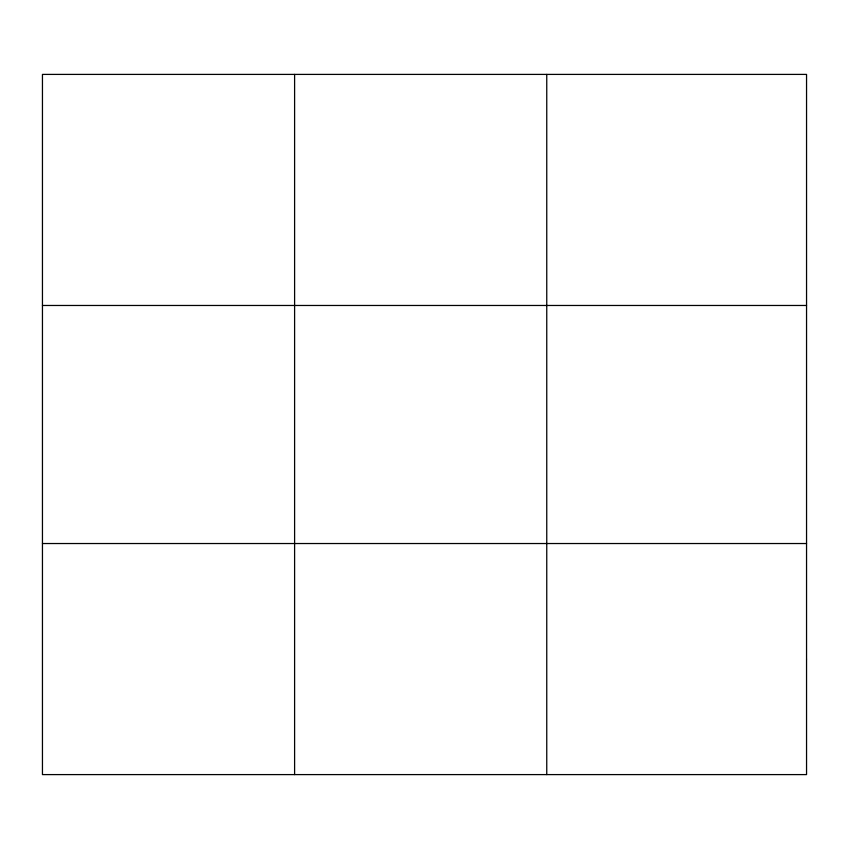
<?xml version="1.0" encoding="UTF-8"?>
<svg xmlns="http://www.w3.org/2000/svg" width="849" height="849" viewBox="0 0 849 849"><rect width="100%" height="100%" fill="white"/><g stroke="black" fill="none" stroke-linecap="round" stroke-linejoin="round"><path stroke-width="1.27" d="M294.603 774.596L294.603 74.404M546.756 774.596L546.756 74.404M42.45 305.47L806.55 305.47M42.45 543.53L806.55 543.53M806.55 659.068L806.55 774.596L42.45 774.596L42.45 74.404L806.55 74.404L806.55 659.068"/></g></svg>
